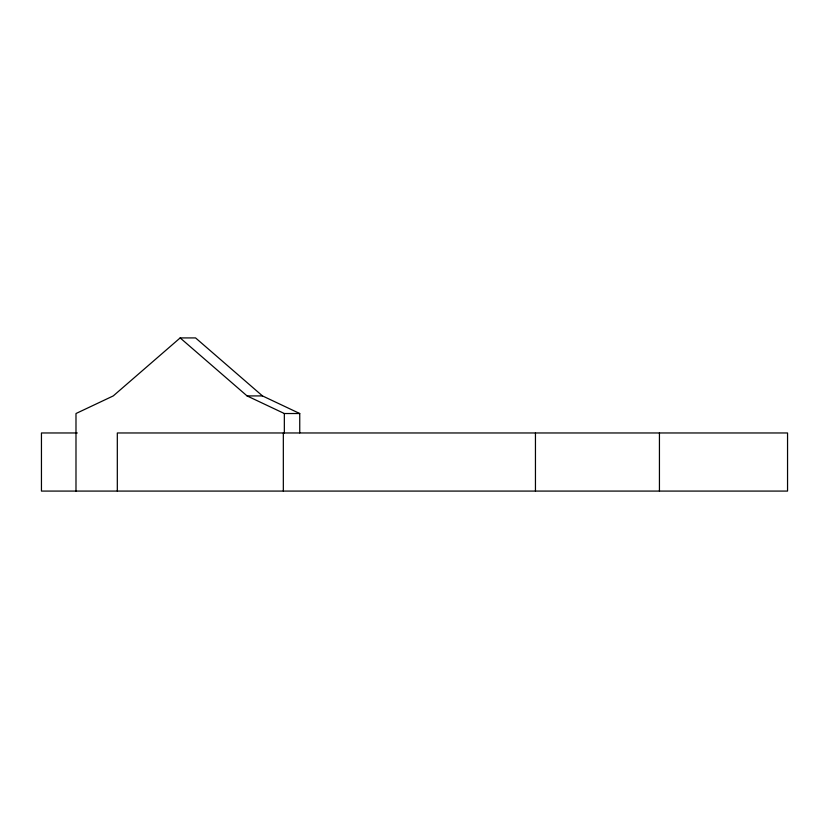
<?xml version="1.0" encoding="UTF-8"?>
<svg xmlns="http://www.w3.org/2000/svg" width="829" height="829" viewBox="0 0 829 829"><rect width="100%" height="100%" fill="white"/><g stroke="black" fill="none" stroke-linecap="round" stroke-linejoin="round"><path stroke-width="1.24" d="M299.746 432.914L299.746 413.526L262.482 395.92L195.571 337.921L180.162 337.921L113.252 395.92L75.988 413.526L75.988 491.079M180.162 337.921L247.073 395.92L262.482 395.92M247.073 395.92L284.337 413.526L299.746 413.526M77.315 432.966L41.45 432.966L41.45 491.079L787.55 491.079L787.55 432.966L117.314 432.966L117.314 491.079M659.438 432.966L659.438 491.079M535.451 432.966L535.451 491.079M284.337 413.526L284.337 432.966M283.331 432.966L283.331 491.079"/></g></svg>
